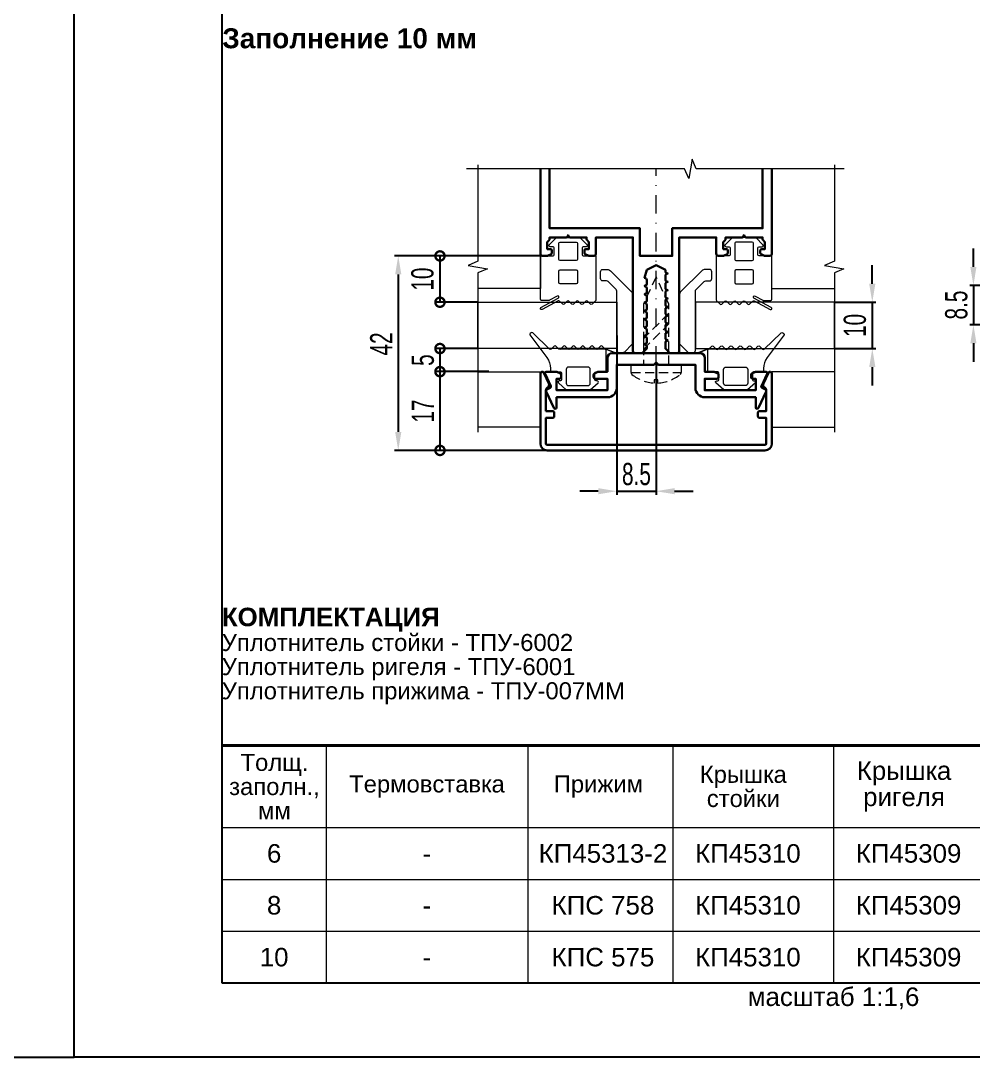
# Model space of a CAD drawing. Extents: x -37 to 8820, y -336 to 478.
# Drawn here: x 412.8 to 541.4, y 0 to 139.9 of the extents above; entities that cross this region are included whole.
import ezdxf

# ---------------------------------------------------------------- set-up
doc = ezdxf.new("R2010")
doc.units = 0
doc.header["$LTSCALE"] = 5
doc.linetypes.add('DASHDOT', pattern=[1, 0.5, -0.25, 0, -0.25])
doc.linetypes.add('HIDDEN', pattern=[0.375, 0.25, -0.125])
doc.layers.get('0').update_dxf_attribs({"linetype": 'CONTINUOUS', "lineweight": 30})
doc.layers.get('DEFPOINTS').update_dxf_attribs({"linetype": 'CONTINUOUS'})
for name, color, linetype, lineweight in [('1', 6, 'DASHDOT', 13), ('2', 3, 'HIDDEN', 13), ('Dimentions', 5, 'CONTINUOUS', 15), ('Glass', 5, 'CONTINUOUS', 20), ('Герлен', 7, 'CONTINUOUS', 60), ('Зигзаг', 1, 'CONTINUOUS', 15), ('Конструкции', 252, 'CONTINUOUS', 20), ('Подкладки', 1, 'CONTINUOUS', 20), ('Рамки', 1, 'CONTINUOUS', 15), ('Текстовый', 7, 'CONTINUOUS', 9), ('Уплотнители', 1, 'CONTINUOUS', 20)]:
    doc.layers.add(name, color=color, linetype=linetype, lineweight=lineweight)
doc.layers.add('Скрытые', color=14, linetype='CONTINUOUS', plot=False)
doc.styles.add('3', font='RUSS.SHX', dxfattribs={"width": 0.7, "height": 3})
doc.styles.add('Каталожный', font='arial.ttf', dxfattribs={"height": 2.5})
doc.dimstyles.new('MX1_6', dxfattribs={"dimtxt": 3, "dimasz": 2.5, "dimexe": 0.5, "dimexo": 0, "dimgap": 0.8, "dimtad": 1, "dimlfac": 1.6, "dimdsep": 46, "dimtxsty": '3', "dimcen": 0, "dimclrd": 256, "dimclre": 256, "dimclrt": 256, "dimaunit": 1, "dimadec": 0, "dimazin": 0, "dimtfac": 1, "dimtmove": 0, "dimatfit": 1, "dimfxl": 1, "dimtvp": 1, "dimtolj": 1, "dimtzin": 0, "dimarcsym": 0})

# ---------------------------------------------------------------- blocks, each defined once
blk = doc.blocks.new('_DotSmall')
at = {"color": 0, "linetype": 'ByBlock', "const_width": 0.5}
blk.add_lwpolyline([(-0.0625, 0, 1), (0.0625, 0, 1)], format="xyb", close=True, dxfattribs=at)
blk = doc.blocks.new('*D1043')
at = {"layer": 'DEFPOINTS', "color": 0, "linetype": 'Continuous', "transparency": 16777216}
for p in [(482.93, 108.16), (469.38, 101.91), (474.49, 101.91)]:
    blk.add_point(p, dxfattribs=at)
at = {"layer": 'Dimentions', "linetype": 'Continuous', "lineweight": -2, "transparency": 16777216}
for p, q in [((482.93, 108.16), (468.88, 108.16)), ((469.38, 108.16), (469.38, 101.91)), ((474.49, 101.91), (468.88, 101.91))]:
    blk.add_line(p, q, dxfattribs=at)
at = {"layer": 'Dimentions', "linetype": 'Continuous', "lineweight": -2, "transparency": 16777216, "xscale": 2.5, "yscale": 2.5, "zscale": 2.5}
for p, rotation in [((469.38, 108.16), 90), ((469.38, 101.91), 270)]:
    blk.add_blockref('_DotSmall', p, dxfattribs=dict(at, rotation=rotation))
at = {"layer": 'Dimentions', "linetype": 'Continuous', "transparency": 16777216, "insert": (467.03, 105.03), "char_height": 3, "attachment_point": 5, "rotation": 90, "style": '3'}
blk.add_mtext('\\A1;\\A1;10 ', dxfattribs=at)
blk = doc.blocks.new('*D1044')
at = {"layer": 'DEFPOINTS', "color": 0, "linetype": 'Continuous', "transparency": 16777216}
for p in [(522.62, 101.91), (522.62, 95.66), (527.73, 95.66)]:
    blk.add_point(p, dxfattribs=at)
at = {"layer": 'Dimentions', "linetype": 'Continuous', "lineweight": -2, "transparency": 16777216}
for p, q in [((527.73, 104.41), (527.73, 106.91)), ((522.62, 101.91), (528.23, 101.91)), ((527.73, 101.91), (527.73, 95.66)), ((522.62, 95.66), (528.23, 95.66)), ((527.73, 93.16), (527.73, 90.66))]:
    blk.add_line(p, q, dxfattribs=at)
at = {"layer": 'Dimentions', "linetype": 'Continuous', "transparency": 16777216}
for points in [[(527.31, 104.41), (528.15, 104.41), (527.73, 101.91)], [(527.31, 93.16), (528.15, 93.16), (527.73, 95.66)]]:
    blk.add_solid(points, dxfattribs=at)
at = {"layer": 'Dimentions', "linetype": 'Continuous', "transparency": 16777216, "insert": (525.39, 98.78), "char_height": 3, "attachment_point": 5, "rotation": 90, "style": '3'}
blk.add_mtext('\\A1;\\A1;10 ', dxfattribs=at)
blk = doc.blocks.new('*D1045')
at = {"layer": 'DEFPOINTS', "color": 0, "linetype": 'Continuous', "transparency": 16777216}
for p in [(474.49, 95.66), (469.38, 92.54), (474.49, 92.54)]:
    blk.add_point(p, dxfattribs=at)
at = {"layer": 'Dimentions', "linetype": 'Continuous', "lineweight": -2, "transparency": 16777216}
for p, q in [((474.49, 95.66), (468.88, 95.66)), ((469.38, 95.66), (469.38, 92.54)), ((474.49, 92.54), (468.88, 92.54))]:
    blk.add_line(p, q, dxfattribs=at)
at = {"layer": 'Dimentions', "linetype": 'Continuous', "lineweight": -2, "transparency": 16777216, "xscale": 2.5, "yscale": 2.5, "zscale": 2.5}
for p, rotation in [((469.38, 95.66), 90), ((469.38, 92.54), 270)]:
    blk.add_blockref('_DotSmall', p, dxfattribs=dict(at, rotation=rotation))
at = {"layer": 'Dimentions', "linetype": 'Continuous', "transparency": 16777216, "insert": (467.08, 94.1), "char_height": 3, "attachment_point": 5, "rotation": 90, "style": '3'}
blk.add_mtext('\\A1;\\A1;5 ', dxfattribs=at)
blk = doc.blocks.new('*D1046')
at = {"layer": 'DEFPOINTS', "color": 0, "linetype": 'Continuous', "transparency": 16777216}
for p in [(475.99, 92.54), (469.38, 81.91), (486, 81.91)]:
    blk.add_point(p, dxfattribs=at)
at = {"layer": 'Dimentions', "linetype": 'Continuous', "lineweight": -2, "transparency": 16777216}
for p, q in [((475.99, 92.54), (468.88, 92.54)), ((469.38, 92.54), (469.38, 81.91)), ((486, 81.91), (468.88, 81.91))]:
    blk.add_line(p, q, dxfattribs=at)
at = {"layer": 'Dimentions', "linetype": 'Continuous', "lineweight": -2, "transparency": 16777216, "xscale": 2.5, "yscale": 2.5, "zscale": 2.5}
for p, rotation in [((469.38, 92.54), 90), ((469.38, 81.91), 270)]:
    blk.add_blockref('_DotSmall', p, dxfattribs=dict(at, rotation=rotation))
at = {"layer": 'Dimentions', "linetype": 'Continuous', "transparency": 16777216, "insert": (467.08, 87.22), "char_height": 3, "attachment_point": 5, "rotation": 90, "style": '3'}
blk.add_mtext('\\A1;\\A1;17 ', dxfattribs=at)
blk = doc.blocks.new('*D1047')
at = {"layer": 'DEFPOINTS', "color": 0, "linetype": 'Continuous', "transparency": 16777216}
for p in [(472.95, 108.16), (463.75, 81.91), (472.61, 81.91)]:
    blk.add_point(p, dxfattribs=at)
at = {"layer": 'Dimentions', "linetype": 'Continuous', "lineweight": -2, "transparency": 16777216}
for p, q in [((472.95, 108.16), (463.25, 108.16)), ((463.75, 105.66), (463.75, 84.41)), ((472.61, 81.91), (463.25, 81.91))]:
    blk.add_line(p, q, dxfattribs=at)
at = {"layer": 'Dimentions', "linetype": 'Continuous', "transparency": 16777216}
for points in [[(463.33, 105.66), (464.17, 105.66), (463.75, 108.16)], [(463.33, 84.41), (464.17, 84.41), (463.75, 81.91)]]:
    blk.add_solid(points, dxfattribs=at)
at = {"layer": 'Dimentions', "linetype": 'Continuous', "transparency": 16777216, "insert": (461.45, 96.28), "char_height": 3, "attachment_point": 5, "rotation": 90, "style": '3'}
blk.add_mtext('\\A1;42', dxfattribs=at)
blk = doc.blocks.new('*D1430')
at = {"layer": 'DEFPOINTS', "color": 0, "transparency": 16777216}
for p in [(493.24, 97.44), (498.55, 93.47), (498.55, 76.4)]:
    blk.add_point(p, dxfattribs=at)
at = {"layer": 'Dimentions', "lineweight": -2, "transparency": 16777216}
for p, q in [((493.24, 97.44), (493.24, 75.9)), ((498.55, 93.47), (498.55, 75.9)), ((490.74, 76.4), (488.24, 76.4)), ((493.24, 76.4), (498.55, 76.4)), ((501.05, 76.4), (503.55, 76.4))]:
    blk.add_line(p, q, dxfattribs=at)
at = {"layer": 'Dimentions', "transparency": 16777216}
for points in [[(490.74, 76.82), (490.74, 75.99), (493.24, 76.4)], [(501.05, 76.82), (501.05, 75.99), (498.55, 76.4)]]:
    blk.add_solid(points, dxfattribs=at)
at = {"layer": 'Dimentions', "transparency": 16777216, "insert": (495.9, 78.7), "char_height": 3, "attachment_point": 5, "style": '3'}
blk.add_mtext('\\A1;8.5', dxfattribs=at)
blk = doc.blocks.new('*D1432')
at = {"layer": 'DEFPOINTS', "color": 0, "transparency": 16777216}
for p in [(561.21, 104.18), (541.38, 98.87), (550.73, 98.87)]:
    blk.add_point(p, dxfattribs=at)
at = {"layer": 'Dimentions', "lineweight": -2, "transparency": 16777216}
for p, q in [((541.38, 106.68), (541.38, 109.18)), ((561.21, 104.18), (540.88, 104.18)), ((541.38, 104.18), (541.38, 98.87)), ((550.73, 98.87), (540.88, 98.87)), ((541.38, 96.37), (541.38, 93.87))]:
    blk.add_line(p, q, dxfattribs=at)
at = {"layer": 'Dimentions', "transparency": 16777216}
for points in [[(540.96, 106.68), (541.79, 106.68), (541.38, 104.18)], [(540.96, 96.37), (541.79, 96.37), (541.38, 98.87)]]:
    blk.add_solid(points, dxfattribs=at)
at = {"layer": 'Dimentions', "transparency": 16777216, "insert": (539.08, 101.53), "char_height": 3, "attachment_point": 5, "rotation": 90, "style": '3'}
blk.add_mtext('\\A1;8.5', dxfattribs=at)

msp = doc.modelspace()

# ---------------------------------------------------------------- linework, layer by layer
msp.add_lwpolyline([(482.9284, 119.9198), (482.9284, 108.4685, 0.41421356), (483.2409, 108.156), (483.8216, 108.156, 0.11643382), (483.9054, 108.1758), (484.3872, 108.4167, 0.28407904), (484.4909, 108.5844), (484.4909, 108.906, 0.41421356), (484.3034, 109.0935), (483.8659, 109.0935), (483.8659, 110.031), (484.1234, 110.2886, 0.19891237), (484.1784, 110.4212), (484.1784, 110.656), (486.4062, 110.656, 0.28407904), (486.5739, 110.7597), (486.6784, 110.9685), (486.7828, 110.7597, 0.28407904), (486.9505, 110.656), (489.1784, 110.656), (489.1784, 110.4212, 0.19891237), (489.2333, 110.2886), (489.4909, 110.031), (489.4909, 109.0935), (489.0534, 109.0935, 0.41421356), (488.8659, 108.906), (488.8659, 108.5844, 0.28407904), (488.9695, 108.4167), (489.4513, 108.1758, 0.11643382), (489.5351, 108.156), (490.1159, 108.156, 0.41421356), (490.4284, 108.4685), (490.4284, 110.656), (495.4284, 110.656), (495.4284, 95.3435, 0.41421356), (495.7409, 95.031), (496.6007, 95.031, 0.19891237), (496.7333, 95.0859), (497.2484, 95.6011, 0.19891237), (497.3034, 95.7337), (497.3034, 95.9464, 0.28407904), (497.1997, 96.1141), (496.9909, 96.2185), (497.1997, 96.3229, 0.28407904), (497.3034, 96.4906), (497.3034, 97.0714, 0.28407904), (497.1997, 97.2391), (496.9909, 97.3435), (497.1997, 97.4479, 0.28407904), (497.3034, 97.6156), (497.3034, 98.1964, 0.28407904), (497.1997, 98.3641), (496.9909, 98.4685), (497.1997, 98.5729, 0.28407904), (497.3034, 98.7406), (497.3034, 99.3214, 0.28407904), (497.1997, 99.4891), (496.9909, 99.5935), (497.1997, 99.6979, 0.28407904), (497.3034, 99.8656), (497.3034, 100.4464, 0.28407904), (497.1997, 100.6141), (496.9909, 100.7185), (497.1997, 100.8229, 0.28407904), (497.3034, 100.9906), (497.3034, 101.5714, 0.28407904), (497.1997, 101.7391), (496.9909, 101.8435), (497.1997, 101.9479, 0.28407904), (497.3034, 102.1156), (497.3034, 102.6964, 0.28407904), (497.1997, 102.8641), (496.9909, 102.9685), (497.1997, 103.0729, 0.28407904), (497.3034, 103.2406), (497.3034, 103.8214, 0.28407904), (497.1997, 103.9891), (496.9909, 104.0935), (497.1997, 104.1979, 0.28407904), (497.3034, 104.3656), (497.3034, 104.9464, 0.28407904), (497.1997, 105.1141), (496.9909, 105.2185), (497.3034, 106.281), (498.5534, 106.906), (499.8034, 106.281), (499.8034, 106.0531, 0.28407904), (499.907, 105.8854), (500.1159, 105.781), (499.907, 105.6766, 0.28407904), (499.8034, 105.5089), (499.8034, 104.9281, 0.28407904), (499.907, 104.7604), (500.1159, 104.656), (499.907, 104.5516, 0.28407904), (499.8034, 104.3839), (499.8034, 103.8031, 0.28407904), (499.907, 103.6354), (500.1159, 103.531), (499.907, 103.4266, 0.28407904), (499.8034, 103.2589), (499.8034, 102.6781, 0.28407904), (499.907, 102.5104), (500.1159, 102.406), (499.907, 102.3016, 0.28407904), (499.8034, 102.1339), (499.8034, 101.5531, 0.28407904), (499.907, 101.3854), (500.1159, 101.281), (499.907, 101.1766, 0.28407904), (499.8034, 101.0089), (499.8034, 100.4281, 0.28407904), (499.907, 100.2604), (500.1159, 100.156), (499.907, 100.0516, 0.28407904), (499.8034, 99.8839), (499.8034, 99.3031, 0.28407904), (499.907, 99.1354), (500.1159, 99.031), (499.907, 98.9266, 0.28407904), (499.8034, 98.7589), (499.8034, 98.1781, 0.28407904), (499.907, 98.0104), (500.1159, 97.906), (499.907, 97.8016, 0.28407904), (499.8034, 97.6339), (499.8034, 97.0531, 0.28407904), (499.907, 96.8854), (500.1159, 96.781), (499.907, 96.6766, 0.28407904), (499.8034, 96.5089), (499.8034, 95.7337, 0.19891237), (499.8583, 95.6011), (500.3734, 95.0859, 0.19891237), (500.506, 95.031), (501.3659, 95.031, 0.41421356), (501.6784, 95.3435), (501.6784, 110.656), (506.6784, 110.656), (506.6784, 108.4685, 0.41421356), (506.9909, 108.156), (507.5716, 108.156, 0.11643382), (507.6554, 108.1758), (508.1372, 108.4167, 0.28407904), (508.2409, 108.5844), (508.2409, 108.906, 0.41421356), (508.0534, 109.0935), (507.6159, 109.0935), (507.6159, 110.031), (507.8734, 110.2886, 0.19891237), (507.9284, 110.4212), (507.9284, 110.656), (510.1562, 110.656, 0.28407904), (510.3239, 110.7597), (510.4284, 110.9685), (510.5328, 110.7597, 0.28407904), (510.7005, 110.656), (512.9284, 110.656), (512.9284, 110.4212, 0.19891237), (512.9833, 110.2886), (513.2409, 110.031), (513.2409, 109.0935), (512.8034, 109.0935, 0.41421356), (512.6159, 108.906), (512.6159, 108.5844, 0.28407904), (512.7195, 108.4167), (513.2013, 108.1758, 0.11643382), (513.2851, 108.156), (513.8659, 108.156, 0.41421356), (514.1784, 108.4685), (514.1784, 119.9198)], format="xyb")
msp.add_lwpolyline([(484.1784, 119.9198), (484.1784, 111.906), (496.3659, 111.906), (496.3659, 108.156), (500.7409, 108.156), (500.7409, 111.906), (512.9284, 111.906), (512.9284, 119.9198)])
for points in [[(483.6959, 89.8771, -0.41421356), (483.7866, 90.1262), (484.2584, 90.3463, 0.41421356), (484.3491, 90.5954), (483.5709, 92.2643, -0.54861879), (483.7409, 92.531), (485.0716, 92.531, -0.11643382), (485.1554, 92.5112), (485.6372, 92.2703, -0.28407904), (485.7409, 92.1026), (485.7409, 91.781, -0.41421356), (485.5534, 91.5935), (485.1159, 91.5935), (485.1159, 90.031), (491.9909, 90.031), (491.9909, 91.5935), (490.3034, 91.5935, -0.41421356), (490.1159, 91.781), (490.1159, 92.1026, -0.28407904), (490.2195, 92.2703), (490.7013, 92.5112, -0.11643382), (490.7851, 92.531), (491.9909, 92.531), (491.9909, 94.406, -0.41421356), (492.6159, 95.031), (504.4909, 95.031, -0.41421356), (505.1159, 94.406), (505.1159, 92.531), (506.3216, 92.531, -0.11643382), (506.4054, 92.5112), (506.8872, 92.2703, -0.28407904), (506.9909, 92.1026), (506.9909, 91.781, -0.41421356), (506.8034, 91.5935), (505.1159, 91.5935), (505.1159, 90.031), (511.9909, 90.031), (511.9909, 91.5935), (511.5534, 91.5935, -0.41421356), (511.3659, 91.781), (511.3659, 92.1026, -0.28407904), (511.4695, 92.2703), (511.9513, 92.5112, -0.11643382), (512.0351, 92.531), (513.3659, 92.531, -0.54861879), (513.5358, 92.2643), (512.7576, 90.5954, 0.41421356), (512.8483, 90.3463), (513.3201, 90.1262, -0.41421356), (513.4108, 89.8771), (512.3673, 87.6393, -0.29147342), (512.1974, 87.531), (512.1784, 87.531, -0.41421356), (511.9909, 87.7185), (511.9909, 89.0935), (505.1159, 89.0935, -0.41421356), (503.8659, 90.3435), (503.8659, 93.4685), (498.9435, 93.4685, -0.19891237), (498.8109, 93.5234), (498.5534, 93.781), (498.2958, 93.5234, -0.19891237), (498.1632, 93.4685), (493.2409, 93.4685), (493.2409, 90.3435, -0.41421356), (491.9909, 89.0935), (485.1159, 89.0935), (485.1159, 87.7185, -0.41421356), (484.9284, 87.531), (484.9094, 87.531, -0.29147342), (484.7394, 87.6393)], [(483.6784, 87.2235), (483.6784, 90.0493, -0.27973928), (483.8803, 90.3819, 0.40155944), (484.0749, 90.9549), (483.4049, 92.3916, 0.80258485), (482.9284, 92.286), (482.9284, 82.8485, 0.41421356), (483.8659, 81.911), (513.2409, 81.911, 0.41421356), (514.1784, 82.8485), (514.1784, 92.286, 0.80258485), (513.7018, 92.3916), (513.0318, 90.9549, 0.40155944), (513.2264, 90.3819, -0.27973928), (513.4284, 90.0493), (513.4284, 87.2235), (512.4909, 87.2235, 0.41421356), (512.3034, 87.036), (512.3034, 86.4735, 0.41421356), (512.4909, 86.286), (513.4284, 86.286), (513.4284, 82.8485, -0.41421356), (513.2409, 82.661), (483.8659, 82.661, -0.41421356), (483.6784, 82.8485), (483.6784, 86.286), (484.6159, 86.286, 0.41421356), (484.8034, 86.4735), (484.8034, 87.036, 0.41421356), (484.6159, 87.2235)]]:
    msp.add_lwpolyline(points, format="xyb", close=True)
at = {"layer": '1'}
msp.add_line((498.5534, 93.4685), (498.5534, 119.9198), dxfattribs=at)
at = {"layer": '2'}
msp.add_line((495.1784, 92.4124), (501.9284, 92.4124), dxfattribs=at)
for points in [[(500.2721, 93.4685), (500.2721, 101.6576), (498.5534, 105.3435), (496.8346, 101.6576), (496.8346, 93.4685)], [(496.8346, 95.549), (500.2721, 98.9865), (500.2721, 100.4187), (496.8346, 96.9812)]]:
    msp.add_lwpolyline(points, close=True, dxfattribs=at)
msp.add_lwpolyline([(498.3077, 91.0056, -0.16184886), (495.292, 92.1714, -0.22388754), (495.1784, 92.4124), (495.1784, 93.4685), (501.9284, 93.4685), (501.9284, 92.4124, -0.22388754), (501.8147, 92.1714, -0.16184886), (498.799, 91.0056), (498.799, 91.4433), (498.3077, 91.4433)], format="xyb", close=True, dxfattribs=at)
at = {"layer": 'Glass'}
for points in [[(493.2409, 95.6571), (474.4909, 95.656), (474.4909, 101.906), (493.2409, 101.906)], [(503.8659, 95.6571), (522.6159, 95.6579), (522.6159, 101.906), (503.8659, 101.906)]]:
    msp.add_lwpolyline(points, close=True, dxfattribs=at)
at = {"layer": 'Герлен', "lineweight": 40}
msp.add_line((440, 42.0868), (605, 42.0868), dxfattribs=at)
at = {"layer": 'Герлен', "ltscale": 2, "const_width": 0.1875}
msp.add_lwpolyline([(485.7017, 95.5952), (491.7642, 95.5952), (493.1442, 95.031), (504.1017, 95.031), (505.5142, 95.5952), (511.5767, 95.5952)], dxfattribs=at)
at = {"layer": 'Зигзаг'}
for points in [[(523.9197, 119.9198), (503.9786, 119.9198), (503.3977, 121.2377), (502.9621, 118.625), (502.3796, 119.9198), (472.9803, 119.9198)], [(474.4909, 120.4593), (474.4909, 107.4566), (473.173, 106.8757), (475.7857, 106.4401), (474.4909, 105.8576), (474.4909, 84.3906)], [(522.6159, 120.4593), (522.6159, 107.4566), (521.298, 106.8757), (523.9107, 106.4401), (522.6159, 105.8576), (522.6159, 84.3906)]]:
    msp.add_lwpolyline(points, dxfattribs=at)
at = {"layer": 'Конструкции'}
msp.add_line((514.1784, 103.781), (522.6159, 103.781), dxfattribs=at)
for points in [[(482.9284, 119.9198), (482.9284, 103.781), (474.4909, 103.781)], [(474.4909, 92.536), (482.9284, 92.536), (482.9284, 85.036), (474.4909, 85.036)], [(522.6159, 92.536), (514.1784, 92.536), (514.1784, 85.036), (522.6159, 85.036)]]:
    msp.add_lwpolyline(points, dxfattribs=at)
at = {"layer": 'Подкладки'}
for points in [[(491.3659, 104.7832, -0.41421356), (491.0534, 105.0957), (491.0534, 106.0332, -0.41421356), (491.3659, 106.3457), (491.9372, 106.3457, -0.19891237), (492.3792, 106.1627), (495.2453, 103.2966, -0.19891237), (495.4284, 102.8546), (495.4284, 96.4762, -0.19891237), (495.3368, 96.2553), (494.2699, 95.1883, -0.19891237), (494.0489, 95.0968), (493.5534, 95.0968, -0.41421356), (493.2409, 95.4093), (493.2409, 103.4038, 0.19891237), (493.1493, 103.6248), (492.0824, 104.6917, 0.19891237), (491.8614, 104.7832)], [(505.7409, 104.7832, 0.41421356), (506.0534, 105.0957), (506.0534, 106.0332, 0.41421356), (505.7409, 106.3457), (505.1695, 106.3457, 0.19891237), (504.7275, 106.1627), (501.8614, 103.2966, 0.19891237), (501.6784, 102.8546), (501.6784, 96.4762, 0.19891237), (501.7699, 96.2553), (502.8368, 95.1883, 0.19891237), (503.0578, 95.0968), (503.5534, 95.0968, 0.41421356), (503.8659, 95.4093), (503.8659, 103.4038, -0.19891237), (503.9574, 103.6248), (505.0243, 104.6917, -0.19891237), (505.2453, 104.7832)]]:
    msp.add_lwpolyline(points, format="xyb", close=True, dxfattribs=at)
at = {"layer": 'Рамки'}
for p, q in [((454, 42.0868), (454, 10)), ((481.25, 42.0868), (481.25, 10)), ((500.8103, 42.0868), (500.8103, 10)), ((522.5, 42.0868), (522.5, 10)), ((440, 31), (605, 31)), ((440, 24), (605, 24)), ((440, 17), (605, 17)), ((440, 10), (605, 10))]:
    msp.add_line(p, q, dxfattribs=at)
at = {"layer": 'Скрытые', "linetype": 'Continuous'}
for points in [[(420, 297), (210, 297), (210, 0), (420, 0)], [(420, 297), (630, 297), (630, 0), (420, 0)], [(440, 10), (440, 287), (605, 287), (605, 10)]]:
    msp.add_lwpolyline(points, close=True, dxfattribs=at)
at = {"layer": 'Уплотнители'}
for points in [[(485.1976, 102.7419), (484.1525, 102.1749, -0.12491271), (484.078, 102.156), (483.0846, 102.156, -0.41421356), (482.9284, 102.3123), (482.9284, 108.156), (484.6471, 108.156, 0.41421356), (484.8034, 108.3123), (484.8034, 109.2498, 0.41421356), (484.6471, 109.406), (484.2409, 109.406, -0.66858666), (484.1305, 109.6729), (485.0701, 110.6104, -0.19861919), (485.1805, 110.656), (488.1762, 110.656, -0.19861919), (488.2866, 110.6104), (489.2262, 109.6729, -0.66858666), (489.1159, 109.406), (488.7096, 109.406, 0.41421356), (488.5534, 109.2498), (488.5534, 108.3123, 0.41421356), (488.7096, 108.156), (490.4284, 108.156), (490.4284, 102.2207, -0.19891237), (490.3826, 102.1102), (489.9138, 101.6415, -0.41421356), (489.6929, 101.6415), (489.2888, 102.0455, 0.41421356), (489.0679, 102.0455), (488.6638, 101.6415, -0.41421356), (488.4429, 101.6415), (488.0388, 102.0455, 0.41421356), (487.8179, 102.0455), (487.4138, 101.6415, -0.41421356), (487.1929, 101.6415), (486.7888, 102.0455, 0.41421356), (486.5679, 102.0455), (486.1638, 101.6415, -0.41421356), (485.9429, 101.6415), (485.5108, 102.0735, 0.33207606), (485.3258, 102.1004), (483.1591, 100.9249, -1), (483.0101, 101.1996), (485.3466, 102.4672, 1)], [(511.9091, 102.7419), (512.9542, 102.1749, 0.12491271), (513.0287, 102.156), (514.0221, 102.156, 0.41421356), (514.1784, 102.3123), (514.1784, 108.156), (512.4596, 108.156, -0.41421356), (512.3034, 108.3123), (512.3034, 109.2498, -0.41421356), (512.4596, 109.406), (512.8659, 109.406, 0.66858666), (512.9762, 109.6729), (512.0366, 110.6104, 0.19861919), (511.9262, 110.656), (508.9305, 110.656, 0.19861919), (508.8201, 110.6104), (507.8805, 109.6729, 0.66858666), (507.9909, 109.406), (508.3971, 109.406, -0.41421356), (508.5534, 109.2498), (508.5534, 108.3123, -0.41421356), (508.3971, 108.156), (506.6784, 108.156), (506.6784, 102.2207, 0.19891237), (506.7241, 102.1102), (507.1929, 101.6415, 0.41421356), (507.4138, 101.6415), (507.8179, 102.0455, -0.41421356), (508.0388, 102.0455), (508.4429, 101.6415, 0.41421356), (508.6638, 101.6415), (509.0679, 102.0455, -0.41421356), (509.2888, 102.0455), (509.6929, 101.6415, 0.41421356), (509.9138, 101.6415), (510.3179, 102.0455, -0.41421356), (510.5388, 102.0455), (510.9429, 101.6415, 0.41421356), (511.1638, 101.6415), (511.5959, 102.0735, -0.33207606), (511.7809, 102.1004), (513.9476, 100.9249, 1), (514.0966, 101.1996), (511.7601, 102.4672, -1)], [(485.5846, 110.031), (487.7721, 110.031, -0.41421356), (487.9284, 109.8748), (487.9284, 107.6873, -0.41421356), (487.7721, 107.531), (485.5846, 107.531, -0.41421356), (485.4284, 107.6873), (485.4284, 109.8748, -0.41421356)], [(511.5221, 110.031), (509.3346, 110.031, 0.41421356), (509.1784, 109.8748), (509.1784, 107.6873, 0.41421356), (509.3346, 107.531), (511.5221, 107.531, 0.41421356), (511.6784, 107.6873), (511.6784, 109.8748, 0.41421356)], [(485.5846, 106.281), (487.7721, 106.281, -0.41421356), (487.9284, 106.1248), (487.9284, 104.5623, -0.41421356), (487.7721, 104.406), (485.5846, 104.406, -0.41421356), (485.4284, 104.5623), (485.4284, 106.1248, -0.41421356)], [(511.5221, 106.281), (509.3346, 106.281, 0.41421356), (509.1784, 106.1248), (509.1784, 104.5623, 0.41421356), (509.3346, 104.406), (511.5221, 104.406, 0.41421356), (511.6784, 104.5623), (511.6784, 106.1248, 0.41421356)], [(490.4458, 91.286, -0.41421356), (490.2896, 91.4422), (490.2896, 92.3797, -0.41421356), (490.4458, 92.536), (491.7896, 92.536), (491.7896, 95.4239, 0.19891237), (491.753, 95.5123), (491.2751, 95.9902, 0.41421356), (491.0541, 95.9902), (490.6501, 95.5862, -0.41421356), (490.4291, 95.5862), (490.0251, 95.9902, 0.41421356), (489.8041, 95.9902), (489.4001, 95.5862, -0.41421356), (489.1791, 95.5862), (488.7751, 95.9902, 0.41421356), (488.5541, 95.9902), (488.1501, 95.5862, -0.41421356), (487.9291, 95.5862), (487.5251, 95.9902, 0.41421356), (487.3041, 95.9902), (486.9001, 95.5862, -0.41421356), (486.6791, 95.5862), (486.2751, 95.9902, 0.41421356), (486.0541, 95.9902), (485.6501, 95.5862, -0.41421356), (485.4291, 95.5862), (485.0251, 95.9902, 0.41421356), (484.8041, 95.9902), (484.4001, 95.5862, -0.41421356), (484.1791, 95.5862), (481.9001, 97.8005, 0.41421356), (481.6791, 97.8005), (481.5478, 97.6692, 0.29253821), (481.5117, 97.5047), (483.7925, 94.4515, -0.16178775), (484.2896, 92.9553), (484.2896, 92.536), (485.6333, 92.536, -0.41421356), (485.7896, 92.3797), (485.7896, 91.4422, -0.41421356), (485.6333, 91.286), (485.4771, 91.286, 0.66858666), (485.3667, 91.0191), (486.4314, 90.0816, 0.19861919), (486.5417, 90.036), (489.5375, 90.036, 0.19861919), (489.6478, 90.0816), (490.7125, 91.0191, 0.66858666), (490.6021, 91.286)], [(506.8833, 91.286, 0.41421356), (507.0396, 91.4422), (507.0396, 92.3797, 0.41421356), (506.8833, 92.536), (505.5396, 92.536), (505.5396, 95.4239, -0.19891237), (505.5762, 95.5123), (506.0541, 95.9902, -0.41421356), (506.2751, 95.9902), (506.6791, 95.5862, 0.41421356), (506.9001, 95.5862), (507.3041, 95.9902, -0.41421356), (507.5251, 95.9902), (507.9291, 95.5862, 0.41421356), (508.1501, 95.5862), (508.5541, 95.9902, -0.41421356), (508.7751, 95.9902), (509.1791, 95.5862, 0.41421356), (509.4001, 95.5862), (509.8041, 95.9902, -0.41421356), (510.0251, 95.9902), (510.4291, 95.5862, 0.41421356), (510.6501, 95.5862), (511.0541, 95.9902, -0.41421356), (511.2751, 95.9902), (511.6791, 95.5862, 0.41421356), (511.9001, 95.5862), (512.3041, 95.9902, -0.41421356), (512.5251, 95.9902), (512.9291, 95.5862, 0.41421356), (513.1501, 95.5862), (515.4291, 97.8005, -0.41421356), (515.6501, 97.8005), (515.7814, 97.6692, -0.29253821), (515.8175, 97.5047), (513.5367, 94.4515, 0.16178775), (513.0396, 92.9553), (513.0396, 92.536), (511.6958, 92.536, 0.41421356), (511.5396, 92.3797), (511.5396, 91.4422, 0.41421356), (511.6958, 91.286), (511.8521, 91.286, -0.66858666), (511.9625, 91.0191), (510.8978, 90.0816, -0.19861919), (510.7875, 90.036), (507.7917, 90.036, -0.19861919), (507.6814, 90.0816), (506.6167, 91.0191, -0.66858666), (506.7271, 91.286)], [(486.7271, 90.661), (489.3521, 90.661, 0.41421356), (489.6646, 90.9735), (489.6646, 92.8485, 0.41421356), (489.3521, 93.161), (486.7271, 93.161, 0.41421356), (486.4146, 92.8485), (486.4146, 90.9735, 0.41421356)], [(510.6021, 90.661), (507.9771, 90.661, -0.41421356), (507.6646, 90.9735), (507.6646, 92.8485, -0.41421356), (507.9771, 93.161), (510.6021, 93.161, -0.41421356), (510.9146, 92.8485), (510.9146, 90.9735, -0.41421356)]]:
    msp.add_lwpolyline(points, format="xyb", close=True, dxfattribs=at)

# ---------------------------------------------------------------- texts
at = {"layer": 'Скрытые', "linetype": 'Continuous', "insert": (522.5, 7.9386), "char_height": 3.5, "width": 165, "attachment_point": 5, "style": 'Каталожный'}
msp.add_mtext('\\pxqc;{\\H0.71429x;масштаб 1:1,6}', dxfattribs=at)
at = {"layer": 'Текстовый', "linetype": 'Continuous', "insert": (440, 138.8891), "char_height": 2.7, "width": 42.664921, "attachment_point": 1, "style": 'Каталожный'}
msp.add_mtext('\\pxql;{\\fArial|b1|i0|c204|p34;Заполнение 10 мм}', dxfattribs=at)
at = {"layer": 'Текстовый', "linetype": 'Continuous', "line_spacing_factor": 0.85, "style": 'Каталожный'}
for s, insert, char_height, width, attachment_point in [('\\P\\pxql;{\\fArial|b1|i0|c204|p34;КОМПЛЕКТАЦИЯ\\P\\pi-2,l2,r-2.0333,se1.0833,t4;\\fArial|b0|i0|c204|p34;\\H0.92x;Уплотнитель стойки - ТПУ-6002\\PУплотнитель ригеля - ТПУ-6001\\PУплотнитель прижима - ТПУ-007ММ}', (439.934, 64.2198), 2.5, 66.020014, 1), ('Толщ.\\Pзаполн.,\\Pмм', (447.0404, 36.5434), 2.3, 27.25, 5), ('Крышка \\Pстойки', (510.3219, 36.5434), 2.3, 27.25, 5), ('Крышка ригеля', (532.0116, 36.5434), 2.5, 19.023234, 5), ('Термовставка', (467.625, 36.5434), 2.3, 27.25, 5), ('Прижим', (490.7616, 36.5434), 2.3, 27.25, 5), ('6', (447, 27.5), 2.5, 14, 5), ('КП45313-2', (491.3797, 27.5), 2.5, 14, 5), ('КП45310', (510.94, 27.5), 2.5, 14, 5), ('КП45309', (532.6297, 27.5), 2.5, 14, 5), ('-', (467.625, 27.5), 2.5, 27.25, 5), ('8', (447, 20.5), 2.5, 14, 5), ('КПС 758', (491.3797, 20.5), 2.5, 14, 5), ('КП45310', (510.94, 20.5), 2.5, 14, 5), ('КП45309', (532.6297, 20.5), 2.5, 14, 5), ('-', (467.625, 20.5), 2.5, 27.25, 5), ('10', (447, 13.5), 2.5, 14, 5), ('КПС 575', (491.3797, 13.5), 2.5, 14, 5), ('КП45310', (510.94, 13.5), 2.5, 14, 5), ('КП45309', (532.6297, 13.5), 2.5, 14, 5), ('-', (467.625, 13.5), 2.5, 27.25, 5)]:
    msp.add_mtext(s, dxfattribs=dict(at, insert=insert, char_height=char_height, width=width, attachment_point=attachment_point))

# ---------------------------------------------------------------- dimensions: what is measured, and where the dimension line sits
at = {"layer": 'Dimentions'}
dim = msp.add_linear_dim(base=(541.3763, 98.8722), p1=(561.2078, 104.1847), p2=(550.73, 98.8722), angle=90, dimstyle='MX1_6', dxfattribs=at)
dim.commit()
dim.dimension.update_dxf_attribs({"geometry": '*D1432', "text_midpoint": (539.0763, 101.5284)})
at = {"layer": 'Dimentions', "linetype": 'Continuous'}
dim = msp.add_linear_dim(base=(463.7501, 81.911), p1=(472.9522, 108.156), p2=(472.6135, 81.911), angle=90, dimstyle='MX1_6', override={"dimdec": 1}, dxfattribs=at)
dim.commit()
dim.dimension.update_dxf_attribs({"geometry": '*D1047', "text_midpoint": (463.7501, 96.281), "dimtype": 160})
for base, p1, p2, override, picture, middle in [((469.3751, 101.906), (482.9302, 108.156), (474.4909, 101.906), {"dimblk1": 'DotSmall', "dimblk2": 'DotSmall', "dimsah": 1}, '*D1043', (469.3751, 105.031)), ((469.3751, 92.536), (474.4909, 95.656), (474.4909, 92.536), {"dimdec": 0, "dimblk1": 'DotSmall', "dimblk2": 'DotSmall', "dimsah": 1}, '*D1045', (469.3751, 94.096)), ((469.3751, 81.911), (475.9909, 92.536), (485.9993, 81.911), {"dimblk1": 'DotSmall', "dimblk2": 'DotSmall', "dimsah": 1}, '*D1046', (469.3751, 87.2235))]:
    dim = msp.add_linear_dim(base=base, p1=p1, p2=p2, angle=90, text='\\A1;<> ', dimstyle='MX1_6', override=override, dxfattribs=at)
    dim.commit()
    dim.dimension.update_dxf_attribs({"geometry": picture, "text_midpoint": middle, "dimtype": 160})
dim = msp.add_linear_dim(base=(527.7316, 95.656), p1=(522.6159, 101.906), p2=(522.6159, 95.656), angle=90, text='\\A1;<> ', dimstyle='MX1_6', dxfattribs=at)
dim.commit()
dim.dimension.update_dxf_attribs({"geometry": '*D1044', "text_midpoint": (527.7316, 98.781), "dimtype": 160})
at = {"layer": 'Dimentions'}
dim = msp.add_linear_dim(base=(498.5534, 76.4038), p1=(493.2409, 97.437), p2=(498.5534, 93.4685), dimstyle='MX1_6', dxfattribs=at)
dim.commit()
dim.dimension.update_dxf_attribs({"geometry": '*D1430', "text_midpoint": (495.8971, 78.7038)})

doc.saveas('drawing.dxf')
